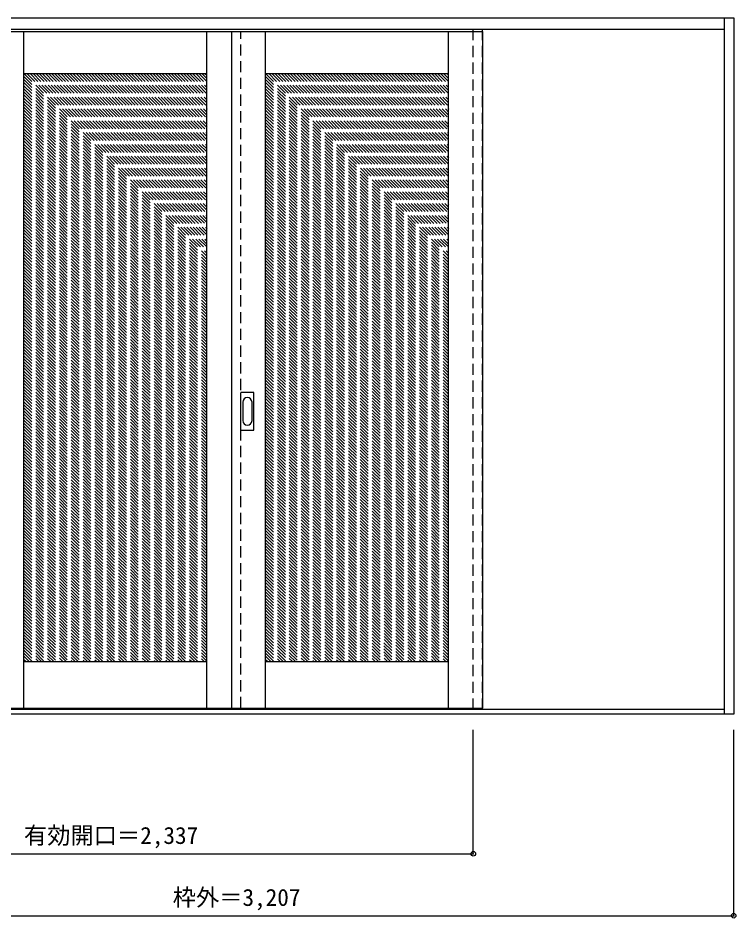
# Model space of a CAD drawing. Units: millimetres, scale not verified. Extents: x -1721 to 2038, y -1739 to 1173.
# Drawn here: x -279 to 2038, y -1739 to 1165 of the extents above; entities that cross this region are included whole.
import ezdxf
from ezdxf.enums import TextEntityAlignment as Align

# ---------------------------------------------------------------- set-up
doc = ezdxf.new("R2010")
doc.units = ezdxf.units.MM
doc.header["$LTSCALE"] = 30
doc.header["$PDMODE"] = 32
doc.header["$PDSIZE"] = 15
doc.linetypes.add('DASHED1', pattern=[1.8, 1.2, -0.6])
doc.layers.add('0-0', color=4, linetype='DASHED1')
doc.layers.add('0-1_寸法', color=7, linetype='Continuous')
doc.styles.add('ＭＳ ゴシック', font='')
doc.styles.get('ＭＳ ゴシック').set_extended_font_data('MS Gothic')

msp = doc.modelspace()

# ---------------------------------------------------------------- linework, layer by layer
at = {"layer": '0-0', "color": 3, "linetype": 'Continuous'}
for p, q in [((-1176.62, 1165.44), (2030.38, 1165.44)), ((2000.38, -1081.56), (2000.38, 1165.44)), ((2030.38, 1165.44), (2030.38, -1081.56)), ((-1146.62, 1129.44), (2000.38, 1129.44)), ((-1146.62, 1121.44), (1220.38, 1121.44)), ((-259.62, -1061.56), (-259.62, 1121.44)), ((330.38, -1061.56), (330.38, 1121.44)), ((410.38, 1121.44), (410.38, -1061.56)), ((520.38, -1061.56), (520.38, 1121.44)), ((1110.38, -1061.56), (1110.38, 1121.44)), ((1220.38, 1121.44), (1220.38, -1061.56)), ((-259.62, 986.44), (330.38, 986.44)), ((520.38, 986.44), (1110.38, 986.44)), ((440.38, -163.56), (440.38, -44.56)), ((480.88, -43.06), (441.88, -43.06)), ((482.38, -163.56), (482.38, -44.56)), ((441.88, -165.06), (480.88, -165.06)), ((-259.62, -911.56), (330.38, -911.56)), ((520.38, -911.56), (1110.38, -911.56)), ((-1146.62, -1061.56), (1220.38, -1061.56)), ((2000.38, -1066.56), (-1146.62, -1066.56)), ((2030.38, -1081.56), (-1176.62, -1081.56))]:
    msp.add_line(p, q, dxfattribs=at)
at = {"layer": '0-0'}
for p, q in [((440.38, -1061.56), (440.38, 1121.44)), ((1190.38, -1066.56), (1190.38, 1129.44)), ((1220.38, -1066.56), (1220.38, 1129.44)), ((-259.62, 976.56), (330.38, 386.56)), ((-259.62, 966.66), (330.38, 376.66)), ((-259.6, 986.44), (330.38, 396.46)), ((-249.7, 986.44), (330.38, 406.36)), ((-239.8, 986.44), (330.38, 416.26)), ((-229.9, 986.44), (330.38, 426.16)), ((-220, 986.44), (330.38, 436.06)), ((-210.1, 986.44), (330.38, 445.96)), ((-200.2, 986.44), (330.38, 455.86)), ((-190.3, 986.44), (330.38, 465.76)), ((-180.41, 986.44), (330.38, 475.66)), ((-170.51, 986.44), (330.38, 485.56)), ((-160.61, 986.44), (330.38, 495.46)), ((-150.71, 986.44), (330.38, 505.36)), ((-140.81, 986.44), (330.38, 515.25)), ((-130.91, 986.44), (330.38, 525.15)), ((-121.01, 986.44), (330.38, 535.05)), ((-111.11, 986.44), (330.38, 544.95)), ((-101.21, 986.44), (330.38, 554.85)), ((-91.31, 986.44), (330.38, 564.75)), ((-81.41, 986.44), (330.38, 574.65)), ((-71.51, 986.44), (330.38, 584.55)), ((-61.61, 986.44), (330.38, 594.45)), ((-51.71, 986.44), (330.38, 604.35)), ((-41.81, 986.44), (330.38, 614.25)), ((-31.91, 986.44), (330.38, 624.15)), ((-22.01, 986.44), (330.38, 634.05)), ((-12.11, 986.44), (330.38, 643.95)), ((-2.21, 986.44), (330.38, 653.85)), ((7.69, 986.44), (330.38, 663.75)), ((17.58, 986.44), (330.38, 673.65)), ((27.48, 986.44), (330.38, 683.55)), ((37.38, 986.44), (330.38, 693.45)), ((47.28, 986.44), (330.38, 703.35)), ((57.18, 986.44), (330.38, 713.24)), ((67.08, 986.44), (330.38, 723.14)), ((76.98, 986.44), (330.38, 733.04)), ((86.88, 986.44), (330.38, 742.94)), ((96.78, 986.44), (330.38, 752.84)), ((106.68, 986.44), (330.38, 762.74)), ((116.58, 986.44), (330.38, 772.64)), ((126.48, 986.44), (330.38, 782.54)), ((136.38, 986.44), (330.38, 792.44)), ((146.28, 986.44), (330.38, 802.34)), ((156.18, 986.44), (330.38, 812.24)), ((166.08, 986.44), (330.38, 822.14)), ((175.98, 986.44), (330.38, 832.04)), ((185.88, 986.44), (330.38, 841.94)), ((195.78, 986.44), (330.38, 851.84)), ((205.68, 986.44), (330.38, 861.74)), ((215.57, 986.44), (330.38, 871.64)), ((225.47, 986.44), (330.38, 881.54)), ((235.37, 986.44), (330.38, 891.44)), ((245.27, 986.44), (330.38, 901.34)), ((255.17, 986.44), (330.38, 911.23)), ((265.07, 986.44), (330.38, 921.13)), ((274.97, 986.44), (330.38, 931.03)), ((284.87, 986.44), (330.38, 940.93)), ((294.77, 986.44), (330.38, 950.83)), ((304.67, 986.44), (330.38, 960.73)), ((314.57, 986.44), (330.38, 970.63)), ((324.47, 986.44), (330.38, 980.53)), ((520.38, 976.56), (1110.38, 386.56)), ((520.38, 966.66), (1110.38, 376.66)), ((520.4, 986.44), (1110.38, 396.46)), ((530.3, 986.44), (1110.38, 406.36)), ((540.2, 986.44), (1110.38, 416.26)), ((550.1, 986.44), (1110.38, 426.16)), ((560, 986.44), (1110.38, 436.06)), ((569.9, 986.44), (1110.38, 445.96)), ((579.8, 986.44), (1110.38, 455.86)), ((589.7, 986.44), (1110.38, 465.76)), ((599.59, 986.44), (1110.38, 475.66)), ((609.49, 986.44), (1110.38, 485.56)), ((619.39, 986.44), (1110.38, 495.46)), ((629.29, 986.44), (1110.38, 505.36)), ((639.19, 986.44), (1110.38, 515.25)), ((649.09, 986.44), (1110.38, 525.15)), ((658.99, 986.44), (1110.38, 535.05)), ((668.89, 986.44), (1110.38, 544.95)), ((678.79, 986.44), (1110.38, 554.85)), ((688.69, 986.44), (1110.38, 564.75)), ((698.59, 986.44), (1110.38, 574.65)), ((708.49, 986.44), (1110.38, 584.55)), ((718.39, 986.44), (1110.38, 594.45)), ((728.29, 986.44), (1110.38, 604.35)), ((738.19, 986.44), (1110.38, 614.25)), ((748.09, 986.44), (1110.38, 624.15)), ((757.99, 986.44), (1110.38, 634.05)), ((767.89, 986.44), (1110.38, 643.95)), ((777.79, 986.44), (1110.38, 653.85)), ((787.69, 986.44), (1110.38, 663.75)), ((797.58, 986.44), (1110.38, 673.65)), ((807.48, 986.44), (1110.38, 683.55)), ((817.38, 986.44), (1110.38, 693.45)), ((827.28, 986.44), (1110.38, 703.35)), ((837.18, 986.44), (1110.38, 713.24)), ((847.08, 986.44), (1110.38, 723.14)), ((856.98, 986.44), (1110.38, 733.04)), ((866.88, 986.44), (1110.38, 742.94)), ((876.78, 986.44), (1110.38, 752.84)), ((886.68, 986.44), (1110.38, 762.74)), ((896.58, 986.44), (1110.38, 772.64)), ((906.48, 986.44), (1110.38, 782.54)), ((916.38, 986.44), (1110.38, 792.44)), ((926.28, 986.44), (1110.38, 802.34)), ((936.18, 986.44), (1110.38, 812.24)), ((946.08, 986.44), (1110.38, 822.14)), ((955.98, 986.44), (1110.38, 832.04)), ((965.88, 986.44), (1110.38, 841.94)), ((975.78, 986.44), (1110.38, 851.84)), ((985.68, 986.44), (1110.38, 861.74)), ((995.57, 986.44), (1110.38, 871.64)), ((1005.47, 986.44), (1110.38, 881.54)), ((1015.37, 986.44), (1110.38, 891.44)), ((1025.27, 986.44), (1110.38, 901.34)), ((1035.17, 986.44), (1110.38, 911.23)), ((1045.07, 986.44), (1110.38, 921.13)), ((1054.97, 986.44), (1110.38, 931.03)), ((1064.87, 986.44), (1110.38, 940.93)), ((1074.77, 986.44), (1110.38, 950.83)), ((1084.67, 986.44), (1110.38, 960.73)), ((1094.57, 986.44), (1110.38, 970.63)), ((1104.47, 986.44), (1110.38, 980.53)), ((-259.62, 956.76), (330.38, 366.76)), ((-259.62, 946.86), (330.38, 356.86)), ((-259.62, 936.96), (330.38, 346.96)), ((520.38, 956.76), (1110.38, 366.76)), ((520.38, 946.86), (1110.38, 356.86)), ((520.38, 936.96), (1110.38, 346.96)), ((-259.62, 927.06), (330.38, 337.06)), ((-259.62, 917.16), (330.38, 327.16)), ((-259.62, 907.26), (330.38, 317.26)), ((520.38, 927.06), (1110.38, 337.06)), ((520.38, 917.16), (1110.38, 327.16)), ((520.38, 907.26), (1110.38, 317.26)), ((-259.62, 897.37), (330.38, 307.37)), ((-259.62, 887.47), (330.38, 297.47)), ((-259.62, 877.57), (330.38, 287.57)), ((520.38, 897.37), (1110.38, 307.37)), ((520.38, 887.47), (1110.38, 297.47)), ((520.38, 877.57), (1110.38, 287.57)), ((-259.62, 867.67), (330.38, 277.67)), ((-259.62, 857.77), (330.38, 267.77)), ((-259.62, 847.87), (330.38, 257.87)), ((520.38, 867.67), (1110.38, 277.67)), ((520.38, 857.77), (1110.38, 267.77)), ((520.38, 847.87), (1110.38, 257.87)), ((-259.62, 837.97), (330.38, 247.97)), ((-259.62, 828.07), (330.38, 238.07)), ((-259.62, 818.17), (330.38, 228.17)), ((520.38, 837.97), (1110.38, 247.97)), ((520.38, 828.07), (1110.38, 238.07)), ((520.38, 818.17), (1110.38, 228.17)), ((-259.62, 808.27), (330.38, 218.27)), ((-259.62, 798.37), (330.38, 208.37)), ((-259.62, 788.47), (330.38, 198.47)), ((520.38, 808.27), (1110.38, 218.27)), ((520.38, 798.37), (1110.38, 208.37)), ((520.38, 788.47), (1110.38, 198.47)), ((-259.62, 778.57), (330.38, 188.57)), ((-259.62, 768.67), (330.38, 178.67)), ((-259.62, 758.77), (330.38, 168.77)), ((520.38, 778.57), (1110.38, 188.57)), ((520.38, 768.67), (1110.38, 178.67)), ((520.38, 758.77), (1110.38, 168.77)), ((-259.62, 748.87), (330.38, 158.87)), ((-259.62, 738.97), (330.38, 148.97)), ((-259.62, 729.07), (330.38, 139.07)), ((520.38, 748.87), (1110.38, 158.87)), ((520.38, 738.97), (1110.38, 148.97)), ((520.38, 729.07), (1110.38, 139.07)), ((-259.62, 719.17), (330.38, 129.17)), ((-259.62, 709.27), (330.38, 119.27)), ((-259.62, 699.38), (330.38, 109.38)), ((520.38, 719.17), (1110.38, 129.17)), ((520.38, 709.27), (1110.38, 119.27)), ((520.38, 699.38), (1110.38, 109.38)), ((-259.62, 689.48), (330.38, 99.48)), ((-259.62, 679.58), (330.38, 89.58)), ((-259.62, 669.68), (330.38, 79.68)), ((520.38, 689.48), (1110.38, 99.48)), ((520.38, 679.58), (1110.38, 89.58)), ((520.38, 669.68), (1110.38, 79.68)), ((-259.62, 659.78), (330.38, 69.78)), ((-259.62, 649.88), (330.38, 59.88)), ((-259.62, 639.98), (330.38, 49.98)), ((520.38, 659.78), (1110.38, 69.78)), ((520.38, 649.88), (1110.38, 59.88)), ((520.38, 639.98), (1110.38, 49.98)), ((-259.62, 630.08), (330.38, 40.08)), ((-259.62, 620.18), (330.38, 30.18)), ((-259.62, 610.28), (330.38, 20.28)), ((520.38, 630.08), (1110.38, 40.08)), ((520.38, 620.18), (1110.38, 30.18)), ((520.38, 610.28), (1110.38, 20.28)), ((-259.62, 600.38), (330.38, 10.38)), ((-259.62, 590.48), (330.38, 0.48)), ((520.38, 600.38), (1110.38, 10.38)), ((520.38, 590.48), (1110.38, 0.48)), ((-259.62, 580.58), (330.38, -9.42)), ((-259.62, 570.68), (330.38, -19.32)), ((-259.62, 560.78), (330.38, -29.22)), ((520.38, 580.58), (1110.38, -9.42)), ((520.38, 570.68), (1110.38, -19.32)), ((520.38, 560.78), (1110.38, -29.22)), ((-259.62, 550.88), (330.38, -39.12)), ((-259.62, 540.98), (330.38, -49.02)), ((-259.62, 531.08), (330.38, -58.92)), ((520.38, 550.88), (1110.38, -39.12)), ((520.38, 540.98), (1110.38, -49.02)), ((520.38, 531.08), (1110.38, -58.92)), ((-259.62, 521.18), (330.38, -68.82)), ((-259.62, 511.29), (330.38, -78.71)), ((-259.62, 501.39), (330.38, -88.61)), ((520.38, 521.18), (1110.38, -68.82)), ((520.38, 511.29), (1110.38, -78.71)), ((520.38, 501.39), (1110.38, -88.61)), ((-259.62, 491.49), (330.38, -98.51)), ((-259.62, 481.59), (330.38, -108.41)), ((-259.62, 471.69), (330.38, -118.31)), ((520.38, 491.49), (1110.38, -98.51)), ((520.38, 481.59), (1110.38, -108.41)), ((520.38, 471.69), (1110.38, -118.31)), ((-259.62, 461.79), (330.38, -128.21)), ((-259.62, 451.89), (330.38, -138.11)), ((-259.62, 441.99), (330.38, -148.01)), ((520.38, 461.79), (1110.38, -128.21)), ((520.38, 451.89), (1110.38, -138.11)), ((520.38, 441.99), (1110.38, -148.01)), ((-259.62, 432.09), (330.38, -157.91)), ((-259.62, 422.19), (330.38, -167.81)), ((-259.62, 412.29), (330.38, -177.71)), ((520.38, 432.09), (1110.38, -157.91)), ((520.38, 422.19), (1110.38, -167.81)), ((520.38, 412.29), (1110.38, -177.71)), ((-259.62, 402.39), (330.38, -187.61)), ((-259.62, 392.49), (330.38, -197.51)), ((-259.62, 382.59), (330.38, -207.41)), ((520.38, 402.39), (1110.38, -187.61)), ((520.38, 392.49), (1110.38, -197.51)), ((520.38, 382.59), (1110.38, -207.41)), ((-259.62, 372.69), (330.38, -217.31)), ((-259.62, 362.79), (330.38, -227.21)), ((-259.62, 352.89), (330.38, -237.11)), ((520.38, 372.69), (1110.38, -217.31)), ((520.38, 362.79), (1110.38, -227.21)), ((520.38, 352.89), (1110.38, -237.11)), ((-259.62, 342.99), (330.38, -247.01)), ((-259.62, 333.09), (330.38, -256.91)), ((-259.62, 323.19), (330.38, -266.81)), ((520.38, 342.99), (1110.38, -247.01)), ((520.38, 333.09), (1110.38, -256.91)), ((520.38, 323.19), (1110.38, -266.81)), ((-259.62, 313.3), (330.38, -276.7)), ((-259.62, 303.4), (330.38, -286.6)), ((-259.62, 293.5), (330.38, -296.5)), ((520.38, 313.3), (1110.38, -276.7)), ((520.38, 303.4), (1110.38, -286.6)), ((520.38, 293.5), (1110.38, -296.5)), ((-259.62, 283.6), (330.38, -306.4)), ((-259.62, 273.7), (330.38, -316.3)), ((-259.62, 263.8), (330.38, -326.2)), ((520.38, 283.6), (1110.38, -306.4)), ((520.38, 273.7), (1110.38, -316.3)), ((520.38, 263.8), (1110.38, -326.2)), ((-259.62, 253.9), (330.38, -336.1)), ((-259.62, 244), (330.38, -346)), ((-259.62, 234.1), (330.38, -355.9)), ((520.38, 253.9), (1110.38, -336.1)), ((520.38, 244), (1110.38, -346)), ((520.38, 234.1), (1110.38, -355.9)), ((-259.62, 224.2), (330.38, -365.8)), ((-259.62, 214.3), (330.38, -375.7)), ((-259.62, 204.4), (330.38, -385.6)), ((520.38, 224.2), (1110.38, -365.8)), ((520.38, 214.3), (1110.38, -375.7)), ((520.38, 204.4), (1110.38, -385.6)), ((-259.62, 194.5), (330.38, -395.5)), ((-259.62, 184.6), (330.38, -405.4)), ((-259.62, 174.7), (330.38, -415.3)), ((520.38, 194.5), (1110.38, -395.5)), ((520.38, 184.6), (1110.38, -405.4)), ((520.38, 174.7), (1110.38, -415.3)), ((-259.62, 164.8), (330.38, -425.2)), ((-259.62, 154.9), (330.38, -435.1)), ((520.38, 164.8), (1110.38, -425.2)), ((520.38, 154.9), (1110.38, -435.1)), ((-259.62, 145), (330.38, -445)), ((-259.62, 135.1), (330.38, -454.9)), ((-259.62, 125.2), (330.38, -464.8)), ((520.38, 145), (1110.38, -445)), ((520.38, 135.1), (1110.38, -454.9)), ((520.38, 125.2), (1110.38, -464.8)), ((-259.62, 115.31), (330.38, -474.69)), ((-259.62, 105.41), (330.38, -484.59)), ((-259.62, 95.51), (330.38, -494.49)), ((520.38, 115.31), (1110.38, -474.69)), ((520.38, 105.41), (1110.38, -484.59)), ((520.38, 95.51), (1110.38, -494.49)), ((-259.62, 85.61), (330.38, -504.39)), ((-259.62, 75.71), (330.38, -514.29)), ((-259.62, 65.81), (330.38, -524.19)), ((520.38, 85.61), (1110.38, -504.39)), ((520.38, 75.71), (1110.38, -514.29)), ((520.38, 65.81), (1110.38, -524.19)), ((-259.62, 55.91), (330.38, -534.09)), ((-259.62, 46.01), (330.38, -543.99)), ((-259.62, 36.11), (330.38, -553.89)), ((520.38, 55.91), (1110.38, -534.09)), ((520.38, 46.01), (1110.38, -543.99)), ((520.38, 36.11), (1110.38, -553.89)), ((-259.62, 26.21), (330.38, -563.79)), ((-259.62, 16.31), (330.38, -573.69)), ((-259.62, 6.41), (330.38, -583.59)), ((520.38, 26.21), (1110.38, -563.79)), ((520.38, 16.31), (1110.38, -573.69)), ((520.38, 6.41), (1110.38, -583.59)), ((-259.62, -3.49), (330.38, -593.49)), ((-259.62, -13.39), (330.38, -603.39)), ((-259.62, -23.29), (330.38, -613.29)), ((520.38, -3.49), (1110.38, -593.49)), ((520.38, -13.39), (1110.38, -603.39)), ((520.38, -23.29), (1110.38, -613.29)), ((-259.62, -33.19), (330.38, -623.19)), ((-259.62, -43.09), (330.38, -633.09)), ((-259.62, -52.99), (330.38, -642.99)), ((520.38, -33.19), (1110.38, -623.19)), ((520.38, -43.09), (1110.38, -633.09)), ((520.38, -52.99), (1110.38, -642.99)), ((-259.62, -62.89), (330.38, -652.89)), ((-259.62, -72.79), (330.38, -662.79)), ((-259.62, -82.68), (330.38, -672.68)), ((520.38, -62.89), (1110.38, -652.89)), ((520.38, -72.79), (1110.38, -662.79)), ((520.38, -82.68), (1110.38, -672.68)), ((-259.62, -92.58), (330.38, -682.58)), ((-259.62, -102.48), (330.38, -692.48)), ((-259.62, -112.38), (330.38, -702.38)), ((520.38, -92.58), (1110.38, -682.58)), ((520.38, -102.48), (1110.38, -692.48)), ((520.38, -112.38), (1110.38, -702.38)), ((-259.62, -122.28), (330.38, -712.28)), ((-259.62, -132.18), (330.38, -722.18)), ((-259.62, -142.08), (330.38, -732.08)), ((520.38, -122.28), (1110.38, -712.28)), ((520.38, -132.18), (1110.38, -722.18)), ((520.38, -142.08), (1110.38, -732.08)), ((-259.62, -151.98), (330.38, -741.98)), ((-259.62, -161.88), (330.38, -751.88)), ((-259.62, -171.78), (330.38, -761.78)), ((520.38, -151.98), (1110.38, -741.98)), ((520.38, -161.88), (1110.38, -751.88)), ((520.38, -171.78), (1110.38, -761.78)), ((-259.62, -181.68), (330.38, -771.68)), ((-259.62, -191.58), (330.38, -781.58)), ((-259.62, -201.48), (330.38, -791.48)), ((520.38, -181.68), (1110.38, -771.68)), ((520.38, -191.58), (1110.38, -781.58)), ((520.38, -201.48), (1110.38, -791.48)), ((-259.62, -211.38), (330.38, -801.38)), ((-259.62, -221.28), (330.38, -811.28)), ((-259.62, -231.18), (330.38, -821.18)), ((520.38, -211.38), (1110.38, -801.38)), ((520.38, -221.28), (1110.38, -811.28)), ((520.38, -231.18), (1110.38, -821.18)), ((-259.62, -241.08), (330.38, -831.08)), ((-259.62, -250.98), (330.38, -840.98)), ((-259.62, -260.88), (330.38, -850.88)), ((520.38, -241.08), (1110.38, -831.08)), ((520.38, -250.98), (1110.38, -840.98)), ((520.38, -260.88), (1110.38, -850.88)), ((-259.62, -270.78), (330.38, -860.78)), ((-259.62, -280.67), (330.38, -870.67)), ((520.38, -270.78), (1110.38, -860.78)), ((520.38, -280.67), (1110.38, -870.67)), ((-259.62, -290.57), (330.38, -880.57)), ((-259.62, -300.47), (330.38, -890.47)), ((-259.62, -310.37), (330.38, -900.37)), ((520.38, -290.57), (1110.38, -880.57)), ((520.38, -300.47), (1110.38, -890.47)), ((520.38, -310.37), (1110.38, -900.37)), ((-259.62, -320.27), (330.38, -910.27)), ((-259.62, -330.17), (321.77, -911.56)), ((-259.62, -340.07), (311.87, -911.56)), ((520.38, -320.27), (1110.38, -910.27)), ((520.38, -330.17), (1101.77, -911.56)), ((520.38, -340.07), (1091.87, -911.56)), ((-259.62, -349.97), (301.97, -911.56)), ((-259.62, -359.87), (292.07, -911.56)), ((-259.62, -369.77), (282.17, -911.56)), ((520.38, -349.97), (1081.97, -911.56)), ((520.38, -359.87), (1072.07, -911.56)), ((520.38, -369.77), (1062.17, -911.56)), ((-259.62, -379.67), (272.27, -911.56)), ((-259.62, -389.57), (262.37, -911.56)), ((-259.62, -399.47), (252.47, -911.56)), ((520.38, -379.67), (1052.27, -911.56)), ((520.38, -389.57), (1042.37, -911.56)), ((520.38, -399.47), (1032.47, -911.56)), ((-259.62, -409.37), (242.57, -911.56)), ((-259.62, -419.27), (232.67, -911.56)), ((-259.62, -429.17), (222.77, -911.56)), ((520.38, -409.37), (1022.57, -911.56)), ((520.38, -419.27), (1012.67, -911.56)), ((520.38, -429.17), (1002.77, -911.56)), ((-259.62, -439.07), (212.87, -911.56)), ((-259.62, -448.97), (202.97, -911.56)), ((-259.62, -458.87), (193.07, -911.56)), ((520.38, -439.07), (992.87, -911.56)), ((520.38, -448.97), (982.97, -911.56)), ((520.38, -458.87), (973.07, -911.56)), ((-259.62, -468.76), (183.17, -911.56)), ((-259.62, -478.66), (173.27, -911.56)), ((-259.62, -488.56), (163.37, -911.56)), ((520.38, -468.76), (963.17, -911.56)), ((520.38, -478.66), (953.27, -911.56)), ((520.38, -488.56), (943.37, -911.56)), ((-259.62, -498.46), (153.47, -911.56)), ((-259.62, -508.36), (143.58, -911.56)), ((-259.62, -518.26), (133.68, -911.56)), ((520.38, -498.46), (933.47, -911.56)), ((520.38, -508.36), (923.58, -911.56)), ((520.38, -518.26), (913.68, -911.56)), ((-259.62, -528.16), (123.78, -911.56)), ((-259.62, -538.06), (113.88, -911.56)), ((-259.62, -547.96), (103.98, -911.56)), ((520.38, -528.16), (903.78, -911.56)), ((520.38, -538.06), (893.88, -911.56)), ((520.38, -547.96), (883.98, -911.56)), ((-259.62, -557.86), (94.08, -911.56)), ((-259.62, -567.76), (84.18, -911.56)), ((-259.62, -577.66), (74.28, -911.56)), ((520.38, -557.86), (874.08, -911.56)), ((520.38, -567.76), (864.18, -911.56)), ((520.38, -577.66), (854.28, -911.56)), ((-259.62, -587.56), (64.38, -911.56)), ((-259.62, -597.46), (54.48, -911.56)), ((-259.62, -607.36), (44.58, -911.56)), ((520.38, -587.56), (844.38, -911.56)), ((520.38, -597.46), (834.48, -911.56)), ((520.38, -607.36), (824.58, -911.56)), ((-259.62, -617.26), (34.68, -911.56)), ((-259.62, -627.16), (24.78, -911.56)), ((-259.62, -637.06), (14.88, -911.56)), ((520.38, -617.26), (814.68, -911.56)), ((520.38, -627.16), (804.78, -911.56)), ((520.38, -637.06), (794.88, -911.56)), ((-259.62, -646.96), (4.98, -911.56)), ((-259.62, -656.86), (-4.92, -911.56)), ((-259.62, -666.75), (-14.82, -911.56)), ((520.38, -646.96), (784.98, -911.56)), ((520.38, -656.86), (775.08, -911.56)), ((520.38, -666.75), (765.18, -911.56)), ((-259.62, -676.65), (-24.72, -911.56)), ((-259.62, -686.55), (-34.62, -911.56)), ((-259.62, -696.45), (-44.52, -911.56)), ((520.38, -676.65), (755.28, -911.56)), ((520.38, -686.55), (745.38, -911.56)), ((520.38, -696.45), (735.48, -911.56)), ((-259.62, -706.35), (-54.41, -911.56)), ((-259.62, -716.25), (-64.31, -911.56)), ((520.38, -706.35), (725.59, -911.56)), ((520.38, -716.25), (715.69, -911.56)), ((-259.62, -726.15), (-74.21, -911.56)), ((-259.62, -736.05), (-84.11, -911.56)), ((-259.62, -745.95), (-94.01, -911.56)), ((520.38, -726.15), (705.79, -911.56)), ((520.38, -736.05), (695.89, -911.56)), ((520.38, -745.95), (685.99, -911.56)), ((-259.62, -755.85), (-103.91, -911.56)), ((-259.62, -765.75), (-113.81, -911.56)), ((-259.62, -775.65), (-123.71, -911.56)), ((520.38, -755.85), (676.09, -911.56)), ((520.38, -765.75), (666.19, -911.56)), ((520.38, -775.65), (656.29, -911.56)), ((-259.62, -785.55), (-133.61, -911.56)), ((-259.62, -795.45), (-143.51, -911.56)), ((-259.62, -805.35), (-153.41, -911.56)), ((520.38, -785.55), (646.39, -911.56)), ((520.38, -795.45), (636.49, -911.56)), ((520.38, -805.35), (626.59, -911.56)), ((-259.62, -815.25), (-163.31, -911.56)), ((-259.62, -825.15), (-173.21, -911.56)), ((-259.62, -835.05), (-183.11, -911.56)), ((520.38, -815.25), (616.69, -911.56)), ((520.38, -825.15), (606.79, -911.56)), ((520.38, -835.05), (596.89, -911.56)), ((-259.62, -844.95), (-193.01, -911.56)), ((-259.62, -854.85), (-202.91, -911.56)), ((-259.62, -864.74), (-212.81, -911.56)), ((520.38, -844.95), (586.99, -911.56)), ((520.38, -854.85), (577.09, -911.56)), ((520.38, -864.74), (567.19, -911.56)), ((-259.62, -874.64), (-222.71, -911.56)), ((-259.62, -884.54), (-232.61, -911.56)), ((-259.62, -894.44), (-242.51, -911.56)), ((520.38, -874.64), (557.29, -911.56)), ((520.38, -884.54), (547.39, -911.56)), ((520.38, -894.44), (537.49, -911.56)), ((-259.62, -904.34), (-252.4, -911.56)), ((520.38, -904.34), (527.6, -911.56))]:
    msp.add_line(p, q, dxfattribs=at)
at = {"layer": '0-0', "color": 7, "linetype": 'Continuous'}
for p, q in [((446.38, -74.46), (446.38, -133.66)), ((476.38, -133.66), (476.38, -74.46))]:
    msp.add_line(p, q, dxfattribs=at)
at = {"layer": '0-0', "color": 3, "linetype": 'Continuous'}
for centre, start, end in [((441.88, -44.56), 90, 180), ((480.88, -44.56), 0, 90), ((441.88, -163.56), 180, 270), ((480.88, -163.56), 270, 0)]:
    msp.add_arc(centre, 1.5, start, end, dxfattribs=at)
at = {"layer": '0-0', "color": 7, "linetype": 'Continuous'}
for centre, start, end in [((461.38, -74.46), 0, 180), ((461.38, -133.66), 180, 0)]:
    msp.add_arc(centre, 15, start, end, dxfattribs=at)
at = {"layer": '0-1_寸法', "color": 4}
for points in [[(-1176.62, -1731.56), (2030.38, -1731.56), (2030.38, -1131.56)], [(-1146.62, -1531.56), (1190.38, -1531.56), (1190.38, -1131.56)]]:
    msp.add_lwpolyline(points, dxfattribs=at)
at = {"layer": '0-1_寸法'}
for p in [(1190.38, -1531.56), (2030.38, -1731.56)]:
    msp.add_point(p, dxfattribs=at)

# ---------------------------------------------------------------- texts
at = {"layer": '0-1_寸法', "style": 'ＭＳ ゴシック'}
for s, p in [('有効開口＝2,337', (-259.37, -1516.56)), ('枠外＝3,207', (220.63, -1716.56))]:
    msp.add_text(s, height=54.99, dxfattribs=at).set_placement(p, align=Align.BOTTOM_LEFT)

doc.saveas('drawing.dxf')
